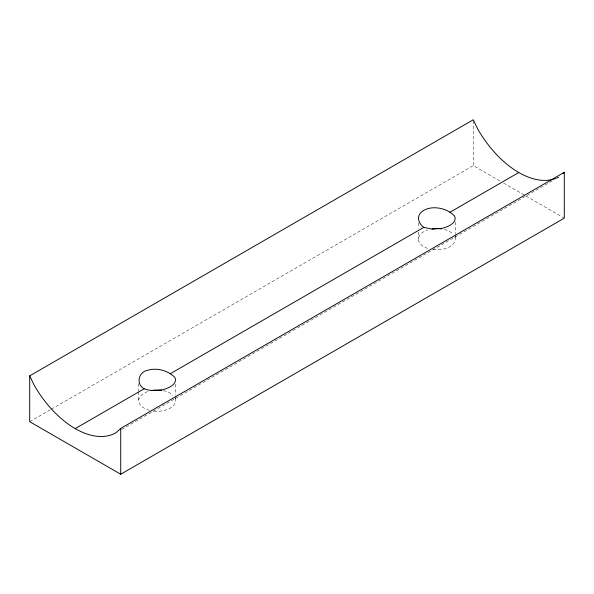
<?xml version="1.0" encoding="UTF-8"?>
<svg xmlns="http://www.w3.org/2000/svg" width="594" height="594" viewBox="0 0 594 594"><rect width="100%" height="100%" fill="white"/><g stroke="black" fill="none" stroke-linecap="round" stroke-linejoin="round"><path stroke-width="0.45" stroke-dasharray="2.97 2.23" d="M29.7 421.695L50.594 409.63M51.396 409.169L473.284 165.6L500.43 181.267M121.748 429.417L553.274 180.279M556.489 178.423L559.704 176.567A81.824 47.238 60 0 1 556.541 178.133M147.661 391.55L143.904 393.28A18.414 10.633 0 0 0 150.015 410.439M503.623 183.115L525.178 195.56M525.98 196.02L563.498 217.686M473.284 120.671L473.284 165.6M455.234 222.052L455.234 233.776M455.234 234.682L455.234 239.196M418.414 222.95L418.414 228.363M418.414 231.972L418.414 239.196M175.579 384.214L175.579 395.032M175.579 395.931L175.579 400.438M138.766 383.731L138.766 390.941M138.766 391.847L138.766 400.861M175.156 398.366A18.414 10.633 0 0 1 153.542 411.07M163.432 390.652A18.414 10.633 0 0 1 172.936 395.151M454.878 237.117A18.414 10.633 0 0 1 432.061 249.458M427.621 248.396A18.414 10.633 0 0 1 427.621 229.989M444.312 229.484A18.414 10.633 0 0 1 452.769 233.88"/><path stroke-width="0.89" d="M29.7 375.853L29.7 421.695L120.716 474.242L564.3 218.147L564.3 172.305L120.716 428.4L116.12 432.67A81.824 47.238 60 0 1 34.296 385.424L29.7 375.853L473.284 119.758L477.88 129.329A81.824 47.238 60 0 0 555.717 178.46M562.986 173.522L564.3 172.305M75.208 428.616L144.186 388.788C149.926 391.052 156.311 390.934 162.288 389.768A18.28 9.088 -6.1 0 0 175.052 382.142L175.579 379.714L174.859 377.383C167.953 370.53 157.143 367.448 147.661 370.27C138.447 371.822 135.714 384.207 144.186 388.788M170.166 373.797L423.804 227.353L432.061 229.113L441.587 228.393A18.28 9.088 -6.1 0 0 454.61 220.879L455.234 218.436L454.61 216.097C449.027 210.016 440.221 207.232 432.061 207.855A18.28 11.843 7 0 0 419.037 215.37C417.233 219.966 420.121 224.688 423.804 227.353M449.844 212.325L518.792 172.512M120.716 428.4L120.716 474.242M152.064 390.436A18.414 10.633 0 0 1 161.59 390.332M432.061 228.928A18.414 10.633 0 0 1 441.587 228.928"/></g></svg>
